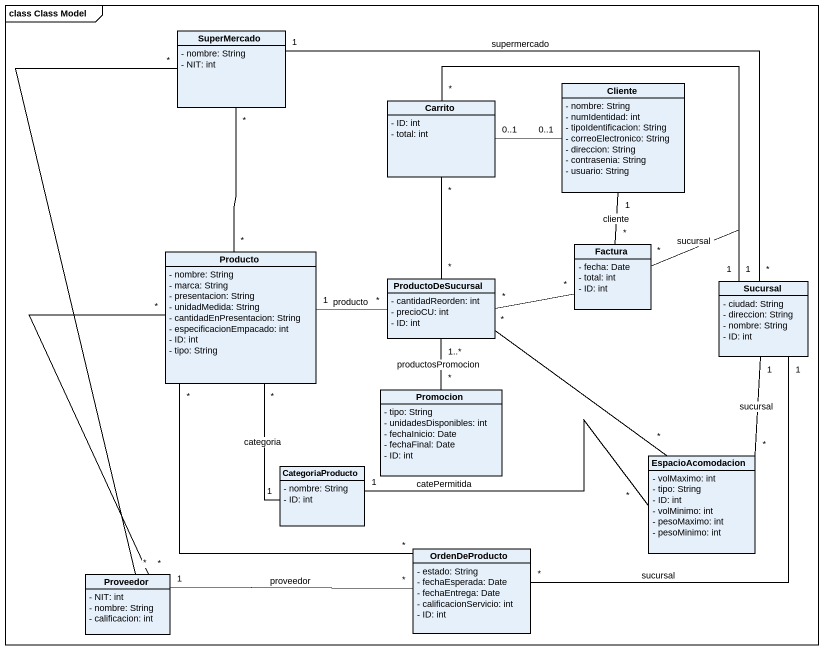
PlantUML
@startuml
mainframe class Class Model
hide circle
hide empty members
skinparam classAttributeIconSize 0
class SuperMercado {
  - nombre: String
  - NIT: int
}
class Cliente {
  - nombre: String
  - numIdentidad: int
  - tipoIdentificacion: String
  - correoElectronico: String
  - direccion: String
  - contrasenia: String
  - usuario: String
}
class Carrito {
  - ID: int
  - total: int
}
class Factura {
  - fecha: Date
  - total: int
  - ID: int
}
class Producto {
  - nombre: String
  - marca: String
  - presentacion: String
  - unidadMedida: String
  - cantidadEnPresentacion: String
  - especificacionEmpacado: int
  - ID: int
  - tipo: String
}
class ProductoDeSucursal {
  - cantidadReorden: int
  - precioCU: int
  - ID: int
}
class Sucursal {
  - ciudad: String
  - direccion: String
  - nombre: String
  - ID: int
}
class Promocion {
  - tipo: String
  - unidadesDisponibles: int
  - fechaInicio: Date
  - fechaFinal: Date
  - ID: int
}
class CategoriaProducto {
  - nombre: String
  - ID: int
}
class EspacioAcomodacion {
  - volMaximo: int
  - tipo: String
  - ID: int
  - volMinimo: int
  - pesoMaximo: int
  - pesoMinimo: int
}
class OrdenDeProducto {
  - estado: String
  - fechaEsperada: Date
  - fechaEntrega: Date
  - calificacionServicio: int
  - ID: int
}
class Proveedor {
  - NIT: int
  - nombre: String
  - calificacion: int
}
SuperMercado "*" -- "*" Producto
SuperMercado "1" -right- "*" Sucursal : supermercado
SuperMercado "*" -- "*" Proveedor
Carrito "0..1" -right- "0..1" Cliente
Carrito "*" -- "*" ProductoDeSucursal
Carrito "*" -right- "1" Sucursal
Factura "*" -up- "1" Cliente : cliente
Factura "*" -right- "1" Sucursal : sucursal
Producto "1" -right- "*" ProductoDeSucursal : producto
Producto "*" -- "1" CategoriaProducto : categoria
ProductoDeSucursal "*" -right- "*" Factura
Sucursal "1" -- "*" EspacioAcomodacion : sucursal
Promocion "*" -up- "1..*" ProductoDeSucursal : productosPromocion
EspacioAcomodacion "*" -up- "*" ProductoDeSucursal
EspacioAcomodacion "*" -left- "1" CategoriaProducto : catePermitida
OrdenDeProducto "*" -up- "*" Producto
OrdenDeProducto "*" -up- "1" Sucursal : sucursal
OrdenDeProducto "*" -left- "1" Proveedor : proveedor
Proveedor "*" -up- "*" Producto
@enduml
